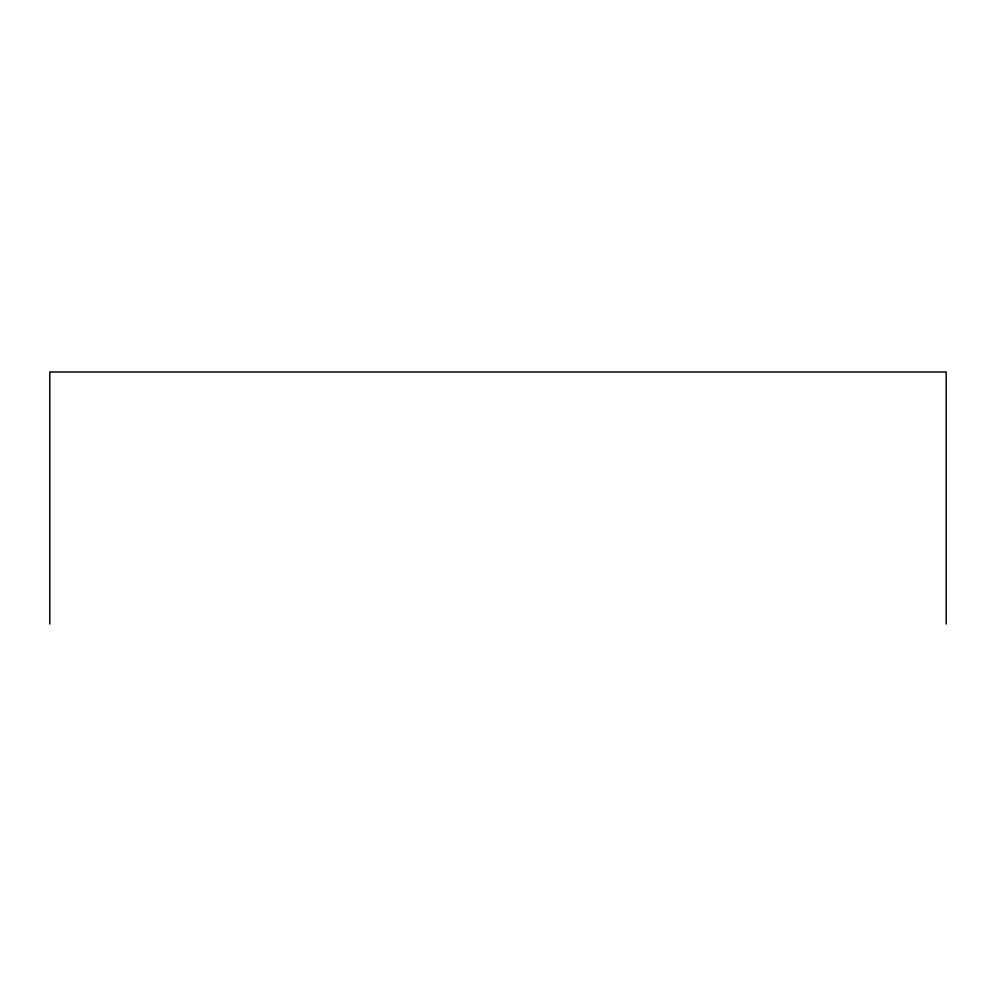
<?xml version="1.0" encoding="UTF-8"?>
<svg xmlns="http://www.w3.org/2000/svg" width="996" height="996" viewBox="0 0 996 996"><rect width="100%" height="100%" fill="white"/><g stroke="black" fill="none" stroke-linecap="round" stroke-linejoin="round"><path stroke-width="1.49" d="M946.2 624.019L946.2 371.981L49.8 371.981L49.8 624.019"/></g></svg>
